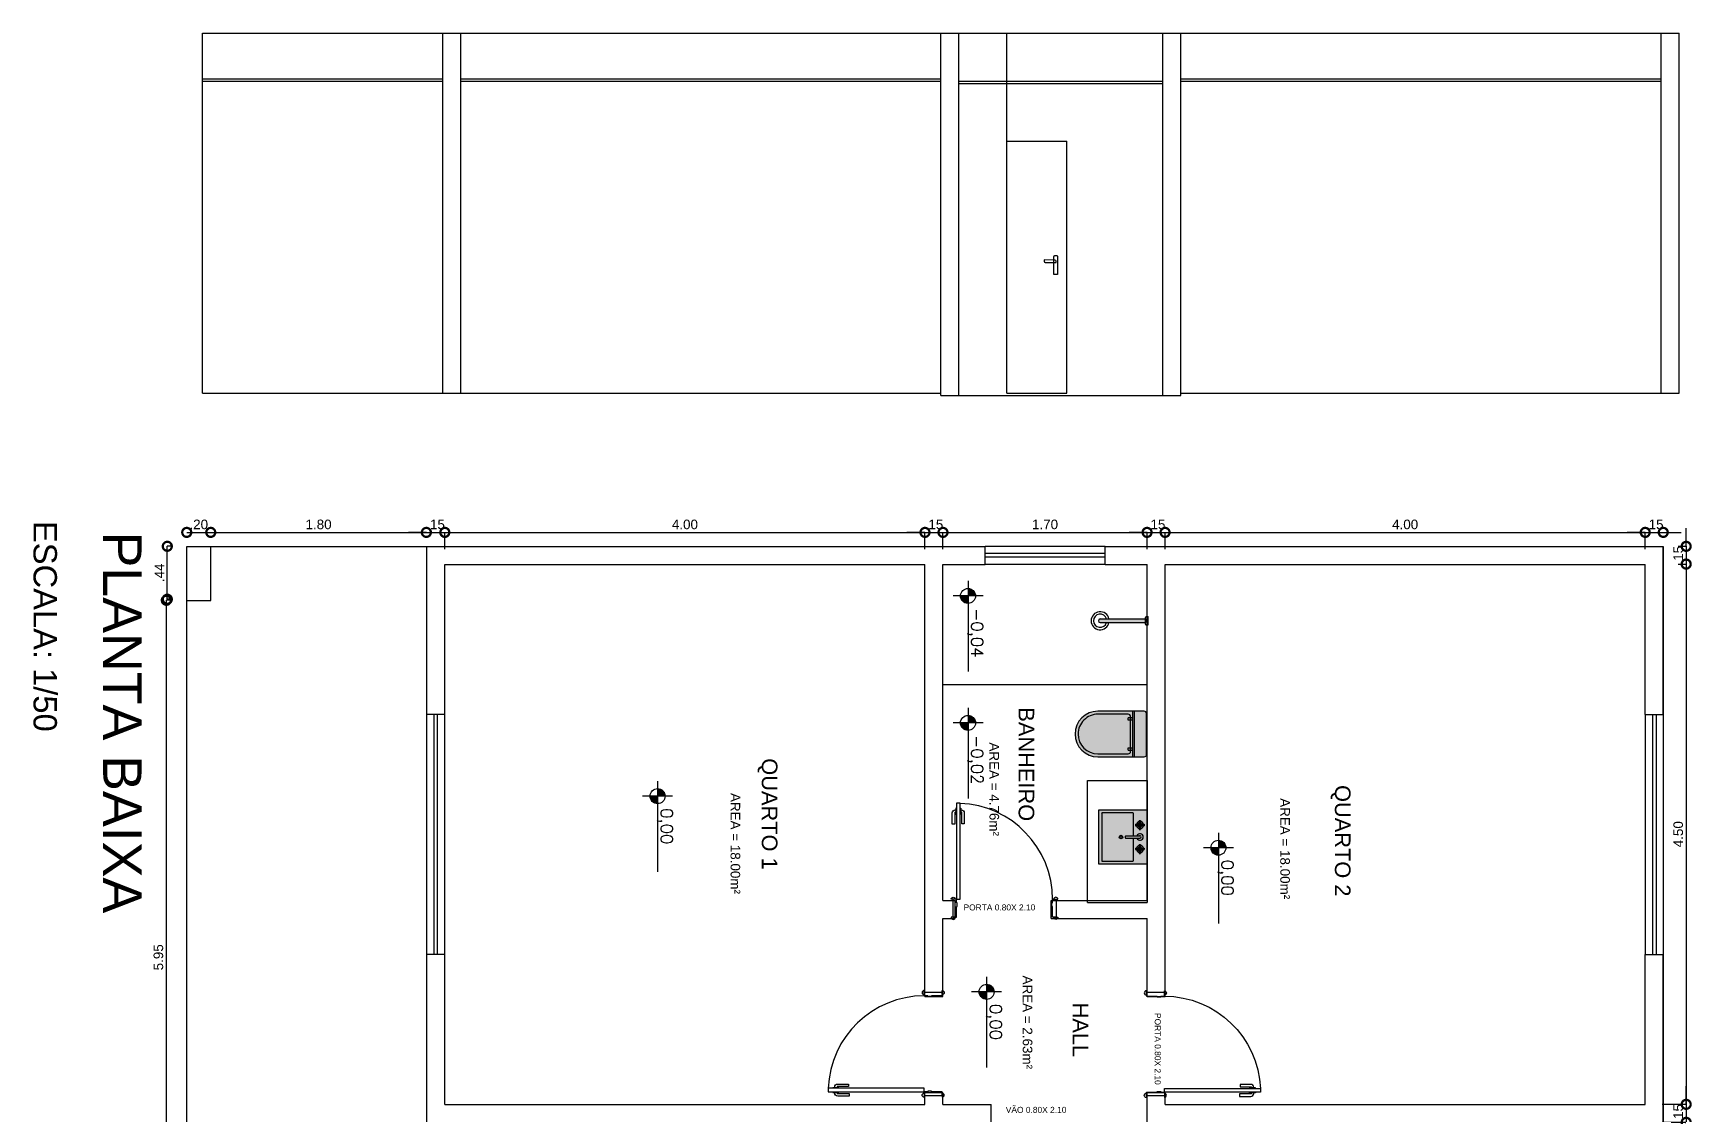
# Model space of a CAD drawing. Extents: x -39 to 242, y 20 to 69.
# Drawn here: x 169.83 to 183.65, y 27.99 to 37 of the extents above; entities that cross this region are included whole.
import ezdxf

# ---------------------------------------------------------------- set-up
doc = ezdxf.new("R2010")
doc.units = 0
doc.header["$MEASUREMENT"] = 0
doc.header["$PDMODE"] = 34
doc.layers.get('0').update_dxf_attribs({"linetype": 'CONTINUOUS'})
doc.layers.get('Defpoints').update_dxf_attribs({"linetype": 'CONTINUOUS'})
for name, color, linetype in [('a4', 4, 'CONTINUOUS'), ('A6', 6, 'CONTINUOUS'), ('Cotas', 1, 'CONTINUOUS'), ('Esquadrias', 2, 'CONTINUOUS'), ('MOBILIARIO', 2, 'CONTINUOUS'), ('PORTA', 1, 'CONTINUOUS'), ('Texto', 2, 'CONTINUOUS')]:
    doc.layers.add(name, color=color, linetype=linetype)
doc.styles.add('R100-50', font='arial.ttf', dxfattribs={"height": 0.13})
doc.styles.add('R100-75', font='arial.ttf', dxfattribs={"height": 0.195})
doc.styles.add('R60', font='SIMPLEX.SHX', dxfattribs={"height": 0.16})
doc.styles.add('R60-200', font='arial.ttf', dxfattribs={"height": 0.32})
doc.styles.add('R60-50', font='arial.ttf', dxfattribs={"height": 0.08})
doc.styles.add('R80-25', font='arial.ttf', dxfattribs={"height": 0.05})
doc.dimstyles.new('1-50', dxfattribs={"dimtxt": 0.08, "dimasz": 0.15, "dimexe": 0, "dimexo": 0.125, "dimgap": 0.025, "dimtad": 1, "dimzin": 4, "dimdsep": 46, "dimtxsty": 'R60-50', "dimblk": 'DOTSMALL', "dimcen": 0, "dimclrd": 10, "dimclre": 10, "dimclrt": 2, "dimaunit": 1, "dimadec": 0, "dimazin": 1, "dimtfac": 1, "dimtix": 1, "dimtmove": 2, "dimatfit": 3, "dimldrblk": 'DOTSMALL', "dimfxl": 0.2, "dimfxlon": 1, "dimtolj": 1, "dimtzin": 0, "dimarcsym": 0})

# ---------------------------------------------------------------- blocks, each defined once
blk = doc.blocks.new('A$C2AA719D1')
at = {"layer": 'PORTA', "color": 3}
for points in [[(0.045, 0.968), (0.045, 0.168), (0.075, 0.168), (0.075, 0.968)], [(0.045, 0.018), (0.045, 0.108), (0.05, 0.108), (0.05, 0.138), (0.045, 0.138), (0.045, 0.168), (0.015, 0.168), (0.015, 0.018)], [(0.845, 0.018), (0.845, 0.108), (0.84, 0.108), (0.84, 0.138), (0.845, 0.138), (0.845, 0.168), (0.875, 0.168), (0.875, 0.018)]]:
    blk.add_lwpolyline(points, close=True, dxfattribs=at)
at = {"layer": 'PORTA', "color": 2}
for points in [[(0.04, 0.893), (0.035, 0.893, 0.414214), (0.03, 0.888), (0.03, 0.793), (0.01, 0.793), (0.01, 0.888, -0.414214), (0.035, 0.913), (0.04, 0.913)], [(0.08, 0.913), (0.085, 0.913, -0.414214), (0.11, 0.888), (0.11, 0.798), (0.09, 0.798), (0.09, 0.888, 0.414214), (0.085, 0.893), (0.08, 0.893)]]:
    blk.add_lwpolyline(points, format="xyb", dxfattribs=at)
for points in [[(0.045, 0.928), (0.04, 0.928), (0.04, 0.878), (0.045, 0.878)], [(0.075, 0.928), (0.08, 0.928), (0.08, 0.878), (0.075, 0.878)]]:
    blk.add_lwpolyline(points, dxfattribs=at)
at = {"layer": 'PORTA', "color": 3}
for points in [[(0, 0.168, -1), (0.035, 0.168)], [(0.89, 0.168, 1), (0.855, 0.168)], [(0, 0.018, 1), (0.035, 0.018)], [(0.89, 0.018, -1), (0.855, 0.018)]]:
    blk.add_lwpolyline(points, format="xyb", close=True, dxfattribs=at)
at = {"layer": 'PORTA', "color": 1}
blk.add_arc((0.044, 0.167), 0.801, 0.029, 87.7816, dxfattribs=at)
blk = doc.blocks.new('A$C38BE74CB')
h = blk.add_hatch(color=256)
h.dxf.hatch_style = 1
h.set_gradient(color1=(255, 255, 255), color2=(192, 192, 192), name='CURVED')
h.paths.add_polyline_path([(0.02, 0.38, 0.414214), (0, 0.36), (0, 0.02, 0.414214), (0.02, 0), (0.406, 0, 1), (0.406, 0.38)])
at = {"layer": 'MOBILIARIO', "color": 2, "linetype": 'Continuous'}
for p, q in [((0, 0.36), (0, 0.02)), ((0.406, 0.38), (0.02, 0.38)), ((0.1, 0.38), (0.1, 0)), ((0.02, 0), (0.406, 0))]:
    blk.add_line(p, q, dxfattribs=at)
at = {"layer": 'MOBILIARIO'}
for p, q in [((0.114, 0.38), (0.114, 0)), ((0.119, 0.325), (0.119, 0.305)), ((0.154, 0.325), (0.119, 0.325)), ((0.154, 0.305), (0.119, 0.305)), ((0.134, 0.335), (0.134, 0.045)), ((0.406, 0.355), (0.154, 0.355)), ((0.154, 0.325), (0.154, 0.305)), ((0.119, 0.075), (0.119, 0.055)), ((0.119, 0.075), (0.154, 0.075)), ((0.119, 0.055), (0.154, 0.055)), ((0.154, 0.075), (0.154, 0.055)), ((0.154, 0.025), (0.406, 0.025))]:
    blk.add_line(p, q, dxfattribs=at)
at = {"layer": 'MOBILIARIO', "color": 2, "linetype": 'Continuous'}
for centre, radius, start, end in [((0.02, 0.36), 0.02, 90, 180), ((0.406, 0.19), 0.19, 270, 90), ((0.02, 0.02), 0.02, 180, 270)]:
    blk.add_arc(centre, radius, start, end, dxfattribs=at)
at = {"layer": 'MOBILIARIO'}
for centre, radius, start, end in [((0.154, 0.335), 0.02, 90, 180), ((0.406, 0.19), 0.165, 0, 90), ((0.406, 0.19), 0.165, 270, 0), ((0.154, 0.045), 0.02, 180, 270)]:
    blk.add_arc(centre, radius, start, end, dxfattribs=at)
blk = doc.blocks.new('A$C5CA90DFA')
h = blk.add_hatch(color=256)
h.dxf.hatch_style = 1
h.set_gradient(color1=(255, 255, 255), color2=(192, 192, 192))
h.paths.add_polyline_path([(0, 0), (0.455, 0), (0.455, 0.4), (0, 0.4)])
at = {"layer": 'MOBILIARIO', "color": 2}
for p, q in [((0.217, 0.223), (0.218, 0.221)), ((0.218, 0.221), (0.22, 0.221)), ((0.22, 0.221), (0.223, 0.22)), ((0.223, 0.22), (0.228, 0.22)), ((0.228, 0.22), (0.232, 0.22)), ((0.232, 0.22), (0.236, 0.221)), ((0.236, 0.221), (0.238, 0.221)), ((0.238, 0.221), (0.238, 0.223))]:
    blk.add_line(p, q, dxfattribs=at)
blk.add_lwpolyline([(0, 0.4), (0.455, 0.4), (0.455, 0), (0, 0)], close=True, dxfattribs=at)
for points in [[(0.03, 0.287, 0.414575), (0.025, 0.282)], [(0.12, 0.348, 0.414466), (0.122, 0.35)], [(0.122, 0.334, 0.414465), (0.12, 0.336)], [(0.134, 0.35, 0.41557), (0.136, 0.348)], [(0.136, 0.336, 0.414476), (0.134, 0.334)], [(0.238, 0.339, 1.362521), (0.217, 0.339)], [(0.238, 0.343, 0.936931), (0.217, 0.343)], [(0.319, 0.348, 0.415042), (0.321, 0.35)], [(0.321, 0.334, 0.414474), (0.319, 0.336)], [(0.333, 0.35, 0.414788), (0.335, 0.348)], [(0.335, 0.336, 0.414666), (0.333, 0.334)], [(0.43, 0.282, 0.41461), (0.425, 0.287)], [(0.026, 0.026, -0.197037), (0.025, 0.03)], [(0.025, 0.03, 0.414577), (0.03, 0.025)], [(0.03, 0.025, -0.197039), (0.026, 0.026)], [(0.426, 0.025, 0.413841), (0.43, 0.029)]]:
    blk.add_lwpolyline(points, format="xyb", dxfattribs=at)
for points in [[(0.025, 0.282), (0.025, 0.03)], [(0.03, 0.287), (0.217, 0.287)], [(0.091, 0.336), (0.091, 0.348)], [(0.091, 0.348), (0.12, 0.348)], [(0.091, 0.342), (0.165, 0.342)], [(0.091, 0.336), (0.12, 0.336)], [(0.12, 0.348), (0.128, 0.342)], [(0.128, 0.342), (0.12, 0.336)], [(0.122, 0.35), (0.122, 0.379)], [(0.122, 0.379), (0.134, 0.379)], [(0.122, 0.334), (0.134, 0.35)], [(0.122, 0.35), (0.128, 0.342)], [(0.122, 0.305), (0.122, 0.334)], [(0.122, 0.305), (0.134, 0.305)], [(0.128, 0.305), (0.128, 0.379)], [(0.128, 0.342), (0.136, 0.348)], [(0.136, 0.336), (0.128, 0.342)], [(0.128, 0.342), (0.134, 0.334)], [(0.134, 0.35), (0.134, 0.379)], [(0.134, 0.305), (0.134, 0.334)], [(0.136, 0.348), (0.165, 0.348)], [(0.136, 0.336), (0.165, 0.336)], [(0.165, 0.336), (0.165, 0.348)], [(0.217, 0.287), (0.217, 0.343)], [(0.217, 0.223), (0.217, 0.287)], [(0.238, 0.287), (0.238, 0.343)], [(0.238, 0.287), (0.425, 0.287)], [(0.238, 0.222), (0.238, 0.287)], [(0.29, 0.336), (0.29, 0.348)], [(0.29, 0.348), (0.319, 0.348)], [(0.29, 0.342), (0.364, 0.342)], [(0.29, 0.336), (0.319, 0.336)], [(0.319, 0.348), (0.327, 0.342)], [(0.327, 0.342), (0.319, 0.336)], [(0.321, 0.35), (0.321, 0.379)], [(0.321, 0.379), (0.333, 0.379)], [(0.321, 0.334), (0.333, 0.35)], [(0.321, 0.35), (0.333, 0.334)], [(0.321, 0.305), (0.321, 0.334)], [(0.321, 0.305), (0.333, 0.305)], [(0.327, 0.305), (0.327, 0.379)], [(0.327, 0.342), (0.335, 0.348)], [(0.335, 0.336), (0.327, 0.342)], [(0.333, 0.35), (0.333, 0.379)], [(0.333, 0.305), (0.333, 0.334)], [(0.335, 0.348), (0.364, 0.348)], [(0.335, 0.336), (0.364, 0.336)], [(0.364, 0.336), (0.364, 0.348)], [(0.43, 0.029), (0.43, 0.282)], [(0.03, 0.025), (0.426, 0.025)]]:
    blk.add_lwpolyline(points, dxfattribs=at)
at = {"layer": 'MOBILIARIO'}
for points in [[(0.122, 0.371, 0.299875), (0.099, 0.348)], [(0.099, 0.336, 0.299878), (0.122, 0.313)], [(0.122, 0.358, 0.21619), (0.112, 0.348)], [(0.112, 0.336, 0.216195), (0.122, 0.326)], [(0.122, 0.353, 0.131669), (0.117, 0.348)], [(0.122, 0.353, 0.138814), (0.117, 0.348)], [(0.117, 0.336, 0.131679), (0.122, 0.332)], [(0.117, 0.336, 0.138819), (0.122, 0.332)], [(0.157, 0.348, 0.299858), (0.134, 0.371)], [(0.144, 0.348, 0.216158), (0.134, 0.358)], [(0.138, 0.348, 0.131627), (0.134, 0.353)], [(0.139, 0.348, 0.13877), (0.134, 0.353)], [(0.134, 0.332, 0.131637), (0.138, 0.336)], [(0.134, 0.332, 0.138776), (0.139, 0.336)], [(0.134, 0.326, 0.216162), (0.144, 0.336)], [(0.134, 0.313, 0.299861), (0.157, 0.336)], [(0.238, 0.317, 5.042833), (0.217, 0.317)], [(0.321, 0.371, 0.299875), (0.298, 0.348)], [(0.298, 0.336, 0.299878), (0.321, 0.313)], [(0.321, 0.358, 0.216188), (0.311, 0.348)], [(0.311, 0.336, 0.216193), (0.321, 0.326)], [(0.321, 0.353, 0.138814), (0.316, 0.348)], [(0.316, 0.336, 0.138819), (0.321, 0.332)], [(0.321, 0.353, 0.131669), (0.317, 0.348)], [(0.317, 0.336, 0.131678), (0.321, 0.332)], [(0.356, 0.348, 0.299858), (0.333, 0.371)], [(0.343, 0.348, 0.21616), (0.333, 0.358)], [(0.338, 0.348, 0.131627), (0.333, 0.353)], [(0.338, 0.348, 0.13877), (0.333, 0.353)], [(0.333, 0.332, 0.131638), (0.338, 0.336)], [(0.333, 0.332, 0.138776), (0.338, 0.336)], [(0.333, 0.326, 0.216165), (0.343, 0.336)], [(0.333, 0.313, 0.299861), (0.356, 0.336)]]:
    blk.add_lwpolyline(points, format="xyb", dxfattribs=at)
at = {"layer": 'MOBILIARIO', "color": 2}
blk.add_circle((0.228, 0.185), 0.015, dxfattribs=at)
at = {"layer": 'MOBILIARIO'}
blk.add_circle((0.228, 0.185), 0.01, dxfattribs=at)
blk = doc.blocks.new('CHUVEIRO-S')
h = blk.add_hatch(color=256)
h.dxf.hatch_style = 1
h.set_gradient(color1=(132, 132, 132), color2=(173, 173, 173))
h.paths.add_polyline_path([(0.015, -0.022), (-0.015, -0.022), (-0.015, -0.4, 1), (0.015, -0.4)])
at = {"layer": 'MOBILIARIO', "color": 2, "linetype": 'Continuous'}
for p, q in [((0.035, 0), (-0.035, 0)), ((-0.035, -0.015), (-0.035, 0)), ((0.028, -0.022), (-0.028, -0.022)), ((-0.015, -0.4), (-0.015, -0.022)), ((0.015, -0.4), (0.015, -0.022)), ((0.035, -0.015), (0.035, 0))]:
    blk.add_line(p, q, dxfattribs=at)
at = {"layer": 'MOBILIARIO', "color": 1, "lineweight": -3}
blk.add_line((0, -0.008), (0, 0), dxfattribs=at)
at = {"layer": 'MOBILIARIO'}
blk.add_line((-0.015, -0.022), (0.015, -0.022), dxfattribs=at)
at = {"layer": 'MOBILIARIO', "color": 2, "linetype": 'Continuous'}
for centre, radius, start, end in [((-0.028, -0.015), 0.007, 180, 270), ((0.028, -0.015), 0.007, 270, 0), ((0, -0.4), 0.075, 101.537, 78.463), ((0, -0.4), 0.055, 105.8266, 74.1734), ((0, -0.4), 0.015, 180, 0)]:
    blk.add_arc(centre, radius, start, end, dxfattribs=at)
blk = doc.blocks.new('_DOTSMALL')
at = {"color": 0, "linetype": 'ByBlock', "const_width": 0.5}
blk.add_lwpolyline([(-0.0625, 0, 1), (0.0625, 0, 1)], format="xyb", close=True, dxfattribs=at)
blk = doc.blocks.new('*D201')
at = {"layer": 'Cotas', "color": 10, "lineweight": -2, "transparency": 16777216}
blk.add_line((171.113, 32.842), (171.313, 32.842), dxfattribs=at)
at = {"layer": 'Defpoints', "color": 0, "transparency": 16777216}
for p in [(171.313, 32.842), (171.113, 32.726), (171.313, 32.726)]:
    blk.add_point(p, dxfattribs=at)
at = {"layer": 'Cotas', "color": 10, "lineweight": -2, "transparency": 16777216, "xscale": 0.15, "yscale": 0.15, "zscale": 0.15, "rotation": 180}
blk.add_blockref('_DOTSMALL', (171.113, 32.842), dxfattribs=at)
at = {"layer": 'Cotas', "color": 10, "lineweight": -2, "transparency": 16777216, "xscale": 0.15, "yscale": 0.15, "zscale": 0.15}
blk.add_blockref('_DOTSMALL', (171.313, 32.842), dxfattribs=at)
at = {"layer": 'Cotas', "color": 2, "transparency": 16777216, "insert": (171.213, 32.908), "char_height": 0.08, "attachment_point": 5, "style": 'R60-50'}
blk.add_mtext('\\A1;.20', dxfattribs=at)
blk = doc.blocks.new('*D202')
at = {"layer": 'Cotas', "color": 10, "lineweight": -2, "transparency": 16777216}
blk.add_line((171.313, 32.842), (173.109, 32.842), dxfattribs=at)
at = {"layer": 'Defpoints', "color": 0, "transparency": 16777216}
for p in [(173.109, 32.842), (173.109, 32.807), (171.313, 32.726)]:
    blk.add_point(p, dxfattribs=at)
at = {"layer": 'Cotas', "color": 10, "lineweight": -2, "transparency": 16777216, "xscale": 0.15, "yscale": 0.15, "zscale": 0.15, "rotation": 180}
blk.add_blockref('_DOTSMALL', (171.313, 32.842), dxfattribs=at)
at = {"layer": 'Cotas', "color": 10, "lineweight": -2, "transparency": 16777216, "xscale": 0.15, "yscale": 0.15, "zscale": 0.15}
blk.add_blockref('_DOTSMALL', (173.109, 32.842), dxfattribs=at)
at = {"layer": 'Cotas', "color": 2, "transparency": 16777216, "insert": (172.211, 32.908), "char_height": 0.08, "attachment_point": 5, "style": 'R60-50'}
blk.add_mtext('\\A1;1.80', dxfattribs=at)
blk = doc.blocks.new('*D203')
at = {"layer": 'Cotas', "color": 10, "lineweight": -2, "transparency": 16777216}
for p, q in [((173.109, 32.842), (172.959, 32.842)), ((173.109, 32.842), (173.263, 32.842)), ((173.263, 32.701), (173.263, 32.842)), ((173.263, 32.842), (173.413, 32.842))]:
    blk.add_line(p, q, dxfattribs=at)
at = {"layer": 'Defpoints', "color": 0, "transparency": 16777216}
for p in [(173.109, 32.807), (173.263, 32.842), (173.263, 32.576)]:
    blk.add_point(p, dxfattribs=at)
at = {"layer": 'Cotas', "color": 10, "lineweight": -2, "transparency": 16777216, "xscale": 0.15, "yscale": 0.15, "zscale": 0.15}
blk.add_blockref('_DOTSMALL', (173.109, 32.842), dxfattribs=at)
at = {"layer": 'Cotas', "color": 10, "lineweight": -2, "transparency": 16777216, "xscale": 0.15, "yscale": 0.15, "zscale": 0.15, "rotation": 180}
blk.add_blockref('_DOTSMALL', (173.263, 32.842), dxfattribs=at)
at = {"layer": 'Cotas', "color": 2, "transparency": 16777216, "insert": (173.186, 32.908), "char_height": 0.08, "attachment_point": 5, "style": 'R60-50'}
blk.add_mtext('\\A1;.15', dxfattribs=at)
blk = doc.blocks.new('*D204')
at = {"layer": 'Cotas', "color": 10, "lineweight": -2, "transparency": 16777216}
for p, q in [((173.263, 32.701), (173.263, 32.842)), ((173.263, 32.842), (177.263, 32.842)), ((177.263, 32.701), (177.263, 32.842))]:
    blk.add_line(p, q, dxfattribs=at)
at = {"layer": 'Defpoints', "color": 0, "transparency": 16777216}
for p in [(177.263, 32.842), (173.263, 32.576), (177.263, 32.576)]:
    blk.add_point(p, dxfattribs=at)
at = {"layer": 'Cotas', "color": 10, "lineweight": -2, "transparency": 16777216, "xscale": 0.15, "yscale": 0.15, "zscale": 0.15, "rotation": 180}
blk.add_blockref('_DOTSMALL', (173.263, 32.842), dxfattribs=at)
at = {"layer": 'Cotas', "color": 10, "lineweight": -2, "transparency": 16777216, "xscale": 0.15, "yscale": 0.15, "zscale": 0.15}
blk.add_blockref('_DOTSMALL', (177.263, 32.842), dxfattribs=at)
at = {"layer": 'Cotas', "color": 2, "transparency": 16777216, "insert": (175.263, 32.908), "char_height": 0.08, "attachment_point": 5, "style": 'R60-50'}
blk.add_mtext('\\A1;4.00', dxfattribs=at)
blk = doc.blocks.new('*D205')
at = {"layer": 'Cotas', "color": 10, "lineweight": -2, "transparency": 16777216}
for p, q in [((177.263, 32.842), (177.113, 32.842)), ((177.263, 32.701), (177.263, 32.842)), ((177.263, 32.842), (177.413, 32.842)), ((177.413, 32.701), (177.413, 32.842)), ((177.413, 32.842), (177.563, 32.842))]:
    blk.add_line(p, q, dxfattribs=at)
at = {"layer": 'Defpoints', "color": 0, "transparency": 16777216}
for p in [(177.413, 32.842), (177.263, 32.576), (177.413, 32.576)]:
    blk.add_point(p, dxfattribs=at)
at = {"layer": 'Cotas', "color": 10, "lineweight": -2, "transparency": 16777216, "xscale": 0.15, "yscale": 0.15, "zscale": 0.15}
blk.add_blockref('_DOTSMALL', (177.263, 32.842), dxfattribs=at)
at = {"layer": 'Cotas', "color": 10, "lineweight": -2, "transparency": 16777216, "xscale": 0.15, "yscale": 0.15, "zscale": 0.15, "rotation": 180}
blk.add_blockref('_DOTSMALL', (177.413, 32.842), dxfattribs=at)
at = {"layer": 'Cotas', "color": 2, "transparency": 16777216, "insert": (177.338, 32.908), "char_height": 0.08, "attachment_point": 5, "style": 'R60-50'}
blk.add_mtext('\\A1;.15', dxfattribs=at)
blk = doc.blocks.new('*D206')
at = {"layer": 'Cotas', "color": 10, "lineweight": -2, "transparency": 16777216}
for p, q in [((177.413, 32.701), (177.413, 32.842)), ((177.413, 32.842), (179.113, 32.842)), ((179.113, 32.701), (179.113, 32.842))]:
    blk.add_line(p, q, dxfattribs=at)
at = {"layer": 'Defpoints', "color": 0, "transparency": 16777216}
for p in [(179.113, 32.842), (177.413, 32.576), (179.113, 32.576)]:
    blk.add_point(p, dxfattribs=at)
at = {"layer": 'Cotas', "color": 10, "lineweight": -2, "transparency": 16777216, "xscale": 0.15, "yscale": 0.15, "zscale": 0.15, "rotation": 180}
blk.add_blockref('_DOTSMALL', (177.413, 32.842), dxfattribs=at)
at = {"layer": 'Cotas', "color": 10, "lineweight": -2, "transparency": 16777216, "xscale": 0.15, "yscale": 0.15, "zscale": 0.15}
blk.add_blockref('_DOTSMALL', (179.113, 32.842), dxfattribs=at)
at = {"layer": 'Cotas', "color": 2, "transparency": 16777216, "insert": (178.263, 32.908), "char_height": 0.08, "attachment_point": 5, "style": 'R60-50'}
blk.add_mtext('\\A1;1.70', dxfattribs=at)
blk = doc.blocks.new('*D207')
at = {"layer": 'Cotas', "color": 10, "lineweight": -2, "transparency": 16777216}
for p, q in [((179.113, 32.842), (178.963, 32.842)), ((179.113, 32.701), (179.113, 32.842)), ((179.113, 32.842), (179.263, 32.842)), ((179.263, 32.701), (179.263, 32.842)), ((179.263, 32.842), (179.413, 32.842))]:
    blk.add_line(p, q, dxfattribs=at)
at = {"layer": 'Defpoints', "color": 0, "transparency": 16777216}
for p in [(179.263, 32.842), (179.113, 32.576), (179.263, 32.576)]:
    blk.add_point(p, dxfattribs=at)
at = {"layer": 'Cotas', "color": 10, "lineweight": -2, "transparency": 16777216, "xscale": 0.15, "yscale": 0.15, "zscale": 0.15}
blk.add_blockref('_DOTSMALL', (179.113, 32.842), dxfattribs=at)
at = {"layer": 'Cotas', "color": 10, "lineweight": -2, "transparency": 16777216, "xscale": 0.15, "yscale": 0.15, "zscale": 0.15, "rotation": 180}
blk.add_blockref('_DOTSMALL', (179.263, 32.842), dxfattribs=at)
at = {"layer": 'Cotas', "color": 2, "transparency": 16777216, "insert": (179.188, 32.908), "char_height": 0.08, "attachment_point": 5, "style": 'R60-50'}
blk.add_mtext('\\A1;.15', dxfattribs=at)
blk = doc.blocks.new('*D180')
at = {"layer": 'Cotas', "color": 10, "lineweight": -2, "transparency": 16777216}
for p, q in [((179.263, 32.701), (179.263, 32.842)), ((179.263, 32.842), (183.263, 32.842)), ((183.263, 32.701), (183.263, 32.842))]:
    blk.add_line(p, q, dxfattribs=at)
at = {"layer": 'Defpoints', "color": 0, "transparency": 16777216}
for p in [(183.263, 32.842), (179.263, 32.576), (183.263, 32.576)]:
    blk.add_point(p, dxfattribs=at)
at = {"layer": 'Cotas', "color": 10, "lineweight": -2, "transparency": 16777216, "xscale": 0.15, "yscale": 0.15, "zscale": 0.15, "rotation": 180}
blk.add_blockref('_DOTSMALL', (179.263, 32.842), dxfattribs=at)
at = {"layer": 'Cotas', "color": 10, "lineweight": -2, "transparency": 16777216, "xscale": 0.15, "yscale": 0.15, "zscale": 0.15}
blk.add_blockref('_DOTSMALL', (183.263, 32.842), dxfattribs=at)
at = {"layer": 'Cotas', "color": 2, "transparency": 16777216, "insert": (181.263, 32.908), "char_height": 0.08, "attachment_point": 5, "style": 'R60-50'}
blk.add_mtext('\\A1;4.00', dxfattribs=at)
blk = doc.blocks.new('*D181')
at = {"layer": 'Cotas', "color": 10, "lineweight": -2, "transparency": 16777216}
for p, q in [((183.263, 32.842), (183.113, 32.842)), ((183.263, 32.701), (183.263, 32.842)), ((183.263, 32.842), (183.413, 32.842)), ((183.413, 32.842), (183.563, 32.842))]:
    blk.add_line(p, q, dxfattribs=at)
at = {"layer": 'Defpoints', "color": 0, "transparency": 16777216}
for p in [(183.413, 32.842), (183.413, 32.726), (183.263, 32.576)]:
    blk.add_point(p, dxfattribs=at)
at = {"layer": 'Cotas', "color": 10, "lineweight": -2, "transparency": 16777216, "xscale": 0.15, "yscale": 0.15, "zscale": 0.15}
blk.add_blockref('_DOTSMALL', (183.263, 32.842), dxfattribs=at)
at = {"layer": 'Cotas', "color": 10, "lineweight": -2, "transparency": 16777216, "xscale": 0.15, "yscale": 0.15, "zscale": 0.15, "rotation": 180}
blk.add_blockref('_DOTSMALL', (183.413, 32.842), dxfattribs=at)
at = {"layer": 'Cotas', "color": 2, "transparency": 16777216, "insert": (183.338, 32.908), "char_height": 0.08, "attachment_point": 5, "style": 'R60-50'}
blk.add_mtext('\\A1;.15', dxfattribs=at)
blk = doc.blocks.new('*D182')
at = {"layer": 'Cotas', "color": 10, "lineweight": -2, "transparency": 16777216}
for p, q in [((183.604, 32.726), (183.604, 32.876)), ((183.538, 32.726), (183.604, 32.726)), ((183.604, 32.726), (183.604, 32.578)), ((183.538, 32.578), (183.604, 32.578)), ((183.604, 32.578), (183.604, 32.428))]:
    blk.add_line(p, q, dxfattribs=at)
at = {"layer": 'Defpoints', "color": 0, "transparency": 16777216}
for p in [(183.413, 32.726), (183.413, 32.578), (183.604, 32.578)]:
    blk.add_point(p, dxfattribs=at)
at = {"layer": 'Cotas', "color": 10, "lineweight": -2, "transparency": 16777216, "xscale": 0.15, "yscale": 0.15, "zscale": 0.15}
for p, rotation in [((183.604, 32.726), 270), ((183.604, 32.578), 90)]:
    blk.add_blockref('_DOTSMALL', p, dxfattribs=dict(at, rotation=rotation))
at = {"layer": 'Cotas', "color": 2, "transparency": 16777216, "insert": (183.538, 32.652), "char_height": 0.08, "attachment_point": 5, "rotation": 90, "style": 'R60-50'}
blk.add_mtext('\\A1;.15', dxfattribs=at)
blk = doc.blocks.new('*D183')
at = {"layer": 'Cotas', "color": 10, "lineweight": -2, "transparency": 16777216}
for p, q in [((183.538, 32.578), (183.604, 32.578)), ((183.604, 32.578), (183.604, 28.076)), ((183.404, 28.076), (183.604, 28.076))]:
    blk.add_line(p, q, dxfattribs=at)
at = {"layer": 'Defpoints', "color": 0, "transparency": 16777216}
for p in [(183.413, 32.578), (183.263, 28.076), (183.604, 28.076)]:
    blk.add_point(p, dxfattribs=at)
at = {"layer": 'Cotas', "color": 10, "lineweight": -2, "transparency": 16777216, "xscale": 0.15, "yscale": 0.15, "zscale": 0.15}
for p, rotation in [((183.604, 32.578), 90), ((183.604, 28.076), 270)]:
    blk.add_blockref('_DOTSMALL', p, dxfattribs=dict(at, rotation=rotation))
at = {"layer": 'Cotas', "color": 2, "transparency": 16777216, "insert": (183.538, 30.327), "char_height": 0.08, "attachment_point": 5, "rotation": 90, "style": 'R60-50'}
blk.add_mtext('\\A1;4.50', dxfattribs=at)
blk = doc.blocks.new('*D184')
at = {"layer": 'Cotas', "color": 10, "lineweight": -2, "transparency": 16777216}
for p, q in [((183.604, 28.076), (183.604, 28.226)), ((183.404, 28.076), (183.604, 28.076)), ((183.604, 28.076), (183.604, 27.926)), ((183.404, 27.926), (183.604, 27.926)), ((183.604, 27.926), (183.604, 27.776))]:
    blk.add_line(p, q, dxfattribs=at)
at = {"layer": 'Defpoints', "color": 0, "transparency": 16777216}
for p in [(183.263, 28.076), (183.263, 27.926), (183.604, 27.926)]:
    blk.add_point(p, dxfattribs=at)
at = {"layer": 'Cotas', "color": 10, "lineweight": -2, "transparency": 16777216, "xscale": 0.15, "yscale": 0.15, "zscale": 0.15}
for p, rotation in [((183.604, 28.076), 270), ((183.604, 27.926), 90)]:
    blk.add_blockref('_DOTSMALL', p, dxfattribs=dict(at, rotation=rotation))
at = {"layer": 'Cotas', "color": 2, "transparency": 16777216, "insert": (183.538, 28.001), "char_height": 0.08, "attachment_point": 5, "rotation": 90, "style": 'R60-50'}
blk.add_mtext('\\A1;.15', dxfattribs=at)
blk = doc.blocks.new('*D200')
at = {"layer": 'Cotas', "color": 10, "lineweight": -2, "transparency": 16777216}
for p, q in [((170.988, 32.726), (170.951, 32.726)), ((170.951, 32.285), (170.951, 32.726)), ((170.988, 32.285), (170.951, 32.285))]:
    blk.add_line(p, q, dxfattribs=at)
at = {"layer": 'Defpoints', "color": 0, "transparency": 16777216}
for p in [(170.951, 32.726), (171.113, 32.726), (171.113, 32.285)]:
    blk.add_point(p, dxfattribs=at)
at = {"layer": 'Cotas', "color": 10, "lineweight": -2, "transparency": 16777216, "xscale": 0.15, "yscale": 0.15, "zscale": 0.15}
for p, rotation in [((170.951, 32.726), 90), ((170.951, 32.285), 270)]:
    blk.add_blockref('_DOTSMALL', p, dxfattribs=dict(at, rotation=rotation))
at = {"layer": 'Cotas', "color": 2, "transparency": 16777216, "insert": (170.886, 32.505), "char_height": 0.08, "attachment_point": 5, "rotation": 90, "style": 'R60-50'}
blk.add_mtext('\\A1;.44', dxfattribs=at)
blk = doc.blocks.new('*D213')
at = {"layer": 'Cotas', "color": 10, "lineweight": -2, "transparency": 16777216}
for p, q in [((171.113, 19.753), (171.113, 19.553)), ((171.113, 19.553), (170.963, 19.553)), ((171.113, 19.601), (171.113, 19.553)), ((171.113, 19.553), (171.263, 19.553))]:
    blk.add_line(p, q, dxfattribs=at)
at = {"layer": 'Defpoints', "color": 0, "transparency": 16777216}
for p in [(171.113, 32.285), (171.113, 19.726), (171.113, 19.553)]:
    blk.add_point(p, dxfattribs=at)
at = {"layer": 'Cotas', "color": 10, "lineweight": -2, "transparency": 16777216, "xscale": 0.15, "yscale": 0.15, "zscale": 0.15}
blk.add_blockref('_DOTSMALL', (171.113, 19.553), dxfattribs=at)
at = {"layer": 'Cotas', "color": 10, "lineweight": -2, "transparency": 16777216, "xscale": 0.15, "yscale": 0.15, "zscale": 0.15, "rotation": 180}
blk.add_blockref('_DOTSMALL', (171.113, 19.553), dxfattribs=at)
at = {"layer": 'Cotas', "color": 2, "transparency": 16777216, "insert": (171.113, 19.619), "char_height": 0.08, "attachment_point": 5, "style": 'R60-50'}
blk.add_mtext('\\A1;.00', dxfattribs=at)
blk = doc.blocks.new('*D217')
at = {"layer": 'Cotas', "color": 10, "lineweight": -2, "transparency": 16777216}
for p, q in [((170.988, 32.276), (170.943, 32.276)), ((170.943, 26.326), (170.943, 32.276)), ((170.988, 26.326), (170.943, 26.326))]:
    blk.add_line(p, q, dxfattribs=at)
at = {"layer": 'Defpoints', "color": 0, "transparency": 16777216}
for p in [(170.943, 32.276), (171.113, 32.276), (171.113, 26.326)]:
    blk.add_point(p, dxfattribs=at)
at = {"layer": 'Cotas', "color": 10, "lineweight": -2, "transparency": 16777216, "xscale": 0.15, "yscale": 0.15, "zscale": 0.15}
for p, rotation in [((170.943, 32.276), 90), ((170.943, 26.326), 270)]:
    blk.add_blockref('_DOTSMALL', p, dxfattribs=dict(at, rotation=rotation))
at = {"layer": 'Cotas', "color": 2, "transparency": 16777216, "insert": (170.877, 29.301), "char_height": 0.08, "attachment_point": 5, "rotation": 90, "style": 'R60-50'}
blk.add_mtext('\\A1;5.95', dxfattribs=at)
blk = doc.blocks.new('P-c-niv')
at = {"color": 3}
for p, q in [((0.036, 0.224), (1.245, 0.224)), ((0.236, 0.424), (0.236, 0.024))]:
    blk.add_line(p, q, dxfattribs=at)
at = {"color": 2}
for p, q in [((0.137, 0.23), (0.236, 0.23)), ((0.138, 0.24), (0.236, 0.24)), ((0.14, 0.25), (0.236, 0.25)), ((0.143, 0.26), (0.236, 0.26)), ((0.148, 0.27), (0.236, 0.27)), ((0.153, 0.28), (0.236, 0.28)), ((0.161, 0.29), (0.236, 0.29)), ((0.171, 0.3), (0.236, 0.3)), ((0.185, 0.31), (0.236, 0.31)), ((0.208, 0.32), (0.236, 0.32)), ((0.336, 0.218), (0.236, 0.218)), ((0.335, 0.208), (0.236, 0.208)), ((0.333, 0.198), (0.236, 0.198)), ((0.33, 0.188), (0.236, 0.188)), ((0.325, 0.178), (0.236, 0.178)), ((0.319, 0.168), (0.236, 0.168)), ((0.311, 0.158), (0.236, 0.158)), ((0.301, 0.148), (0.236, 0.148)), ((0.287, 0.138), (0.236, 0.138)), ((0.264, 0.128), (0.236, 0.128))]:
    blk.add_line(p, q, dxfattribs=at)
at = {"color": 3}
blk.add_circle((0.236, 0.224), 0.1, dxfattribs=at)
at = {"color": 2, "style": 'R60', "flags": 8}
blk.add_attdef('COTA', (0.397, 0.266), '', height=0.16, dxfattribs=at)

msp = doc.modelspace()

# ---------------------------------------------------------------- linework, layer by layer
at = {"layer": 'a4'}
for p, q in [((171.2453, 36.6221), (173.2453, 36.6221)), ((173.3953, 36.6221), (177.3953, 36.6221)), ((179.3953, 36.6221), (183.3953, 36.6221)), ((171.2453, 36.6021), (173.2453, 36.6021)), ((173.3953, 36.6021), (177.3953, 36.6021)), ((177.5453, 36.6021), (179.2453, 36.6021)), ((177.5453, 36.5821), (179.2453, 36.5821)), ((179.3953, 36.6021), (183.3953, 36.6021))]:
    msp.add_line(p, q, dxfattribs=at)
at = {"layer": 'A6', "color": 4}
for p, q in [((177.9453, 36.1021), (178.4453, 36.1021)), ((178.4453, 34.0021), (178.4453, 36.1021)), ((177.9453, 34.0021), (178.4453, 34.0021))]:
    msp.add_line(p, q, dxfattribs=at)
at = {"layer": 'A6'}
for p, q in [((171.113, 32.7257), (177.763, 32.7257)), ((171.113, 19.7257), (171.113, 32.7257)), ((171.313, 32.2757), (171.313, 32.7257)), ((171.313, 32.2757), (171.313, 32.7257)), ((173.113, 31.3257), (173.113, 32.7257)), ((178.763, 32.7257), (183.413, 32.7257)), ((183.413, 32.7257), (183.413, 31.3257)), ((183.413, 31.3257), (183.413, 32.7257)), ((173.263, 32.5757), (177.263, 32.5757)), ((173.263, 31.3257), (173.263, 32.5757)), ((177.263, 28.9757), (177.263, 32.5757)), ((177.413, 32.5757), (177.763, 32.5757)), ((177.413, 29.7757), (177.413, 32.5757)), ((178.763, 32.5757), (179.113, 32.5757)), ((179.113, 29.7757), (179.113, 32.5757)), ((179.263, 32.5757), (183.263, 32.5757)), ((179.263, 28.9757), (179.263, 32.5757)), ((183.263, 31.3257), (183.263, 32.5757)), ((171.113, 32.2757), (171.313, 32.2757)), ((173.263, 31.3257), (173.113, 31.3257)), ((177.413, 29.7757), (177.513, 29.7757)), ((177.513, 29.6257), (177.513, 29.7757)), ((178.313, 29.7757), (179.113, 29.7757)), ((178.313, 29.6257), (178.313, 29.7757)), ((177.413, 29.6257), (177.513, 29.6257)), ((177.413, 28.9757), (177.413, 29.6257)), ((178.313, 29.6257), (179.113, 29.6257)), ((179.113, 28.9757), (179.113, 29.6257)), ((173.113, 26.6757), (173.113, 29.3257)), ((173.263, 29.3257), (173.113, 29.3257)), ((173.263, 28.0757), (173.263, 29.3257)), ((183.263, 28.0757), (183.263, 29.3257)), ((183.413, 29.3257), (183.413, 19.7257)), ((183.413, 19.7257), (183.413, 29.3257)), ((177.263, 28.9757), (177.413, 28.9757)), ((179.113, 28.9757), (179.263, 28.9757)), ((173.263, 28.0757), (177.263, 28.0757)), ((177.263, 28.1757), (177.413, 28.1757)), ((177.263, 28.0757), (177.263, 28.1757)), ((177.413, 28.0757), (177.413, 28.1757)), ((177.413, 28.0757), (177.813, 28.0757)), ((177.813, 27.9257), (177.813, 28.0757)), ((179.113, 28.1757), (179.263, 28.1757)), ((179.113, 27.9257), (179.113, 28.1757)), ((179.263, 28.0757), (179.263, 28.1757)), ((179.263, 28.0757), (183.263, 28.0757))]:
    msp.add_line(p, q, dxfattribs=at)
at = {"layer": 'Cotas'}
for p, q in [((171.2453, 37.0021), (183.5453, 37.0021)), ((171.2453, 34.0021), (171.2453, 37.0021)), ((173.2453, 34.0021), (173.2453, 37.0021)), ((173.3953, 34.0021), (173.3953, 37.0021)), ((177.3953, 33.9821), (177.3953, 37.0021)), ((177.5453, 33.9821), (177.5453, 37.0021)), ((177.9453, 34.0021), (177.9453, 37.0021)), ((179.2453, 33.9821), (179.2453, 37.0021)), ((179.3953, 33.9821), (179.3953, 37.0021)), ((183.3953, 34.0021), (183.3953, 37.0021)), ((183.5453, 34.0021), (183.5453, 37.0021)), ((171.2453, 34.0021), (177.3953, 34.0021)), ((179.3953, 34.0021), (183.5453, 34.0021)), ((177.3953, 33.9821), (179.3953, 33.9821))]:
    msp.add_line(p, q, dxfattribs=at)
at = {"layer": 'Esquadrias'}
for p, q in [((177.763, 32.5757), (177.763, 32.7257)), ((178.763, 32.7257), (177.763, 32.7257)), ((178.763, 32.5757), (178.763, 32.7257)), ((178.763, 32.5757), (177.763, 32.5757)), ((173.113, 29.3257), (173.113, 31.3257)), ((173.263, 29.3257), (173.263, 31.3257)), ((183.263, 31.3257), (183.413, 31.3257)), ((183.263, 31.3257), (183.263, 29.3257)), ((183.413, 31.3257), (183.413, 29.3257)), ((183.263, 29.3257), (183.413, 29.3257))]:
    msp.add_line(p, q, dxfattribs=at)
at = {"layer": 'Esquadrias', "color": 3}
for p, q in [((178.763, 32.6657), (177.763, 32.6657)), ((178.763, 32.6357), (177.763, 32.6357)), ((173.173, 29.3257), (173.173, 31.3257)), ((173.203, 29.3257), (173.203, 31.3257)), ((183.323, 31.3257), (183.323, 29.3257)), ((183.353, 31.3257), (183.353, 29.3257))]:
    msp.add_line(p, q, dxfattribs=at)
at = {"layer": 'MOBILIARIO', "color": 1}
msp.add_line((177.413, 31.5757), (179.113, 31.5757), dxfattribs=at)
at = {"layer": 'MOBILIARIO'}
for p in [(179.113, 30.7757), (178.6167, 29.7583)]:
    msp.add_line(p, (179.113, 29.7583), dxfattribs=at)
at = {"layer": 'MOBILIARIO', "color": 3}
for points in [[(178.3447, 35.111), (178.2545, 35.112), (178.2546, 35.1017, 0.4081186), (178.2645, 35.0919), (178.3547, 35.091), (178.3546, 35.1011, 0.4075946)], [(178.3674, 35.1398), (178.3674, 34.9898), (178.3674, 34.9898), (178.3374, 34.9898), (178.3374, 35.1398, -0.4142136), (178.3474, 35.1498), (178.3574, 35.1498, -0.4142136)]]:
    msp.add_lwpolyline(points, format="xyb", close=True, dxfattribs=at)
at = {"layer": 'MOBILIARIO'}
msp.add_lwpolyline([(178.6167, 29.7583), (178.6167, 30.7757), (179.113, 30.7757)], dxfattribs=at)

# ---------------------------------------------------------------- block references
at = {"color": 5}
msp.add_blockref('A$C2AA719D1', (177.4805, 29.6167), dxfattribs=at)
at = {"color": 5, "rotation": 89.99999999983794}
msp.add_blockref('A$C2AA719D1', (177.424, 28.1349), dxfattribs=at)
at = {"color": 5, "xscale": -1, "rotation": 270}
msp.add_blockref('A$C2AA719D1', (179.0892, 28.1323), dxfattribs=at)
at = {"layer": 'Cotas'}
ref = msp.add_blockref('P-c-niv', (177.4814, 32.4597), dxfattribs=dict(at, xscale=0.625, yscale=0.625, zscale=0.625, rotation=270))
ref.add_attrib('COTA', '-0,04', (177.6476, 32.2115), dxfattribs={"layer": '0', "color": 2, "height": 0.1, "rotation": 270, "style": 'R60'})
ref = msp.add_blockref('P-c-niv', (177.4814, 31.4019), dxfattribs=dict(at, xscale=0.625, yscale=0.625, zscale=0.625, rotation=270))
ref.add_attrib('COTA', '-0,02', (177.6476, 31.1537), dxfattribs={"layer": '0', "color": 2, "height": 0.1, "rotation": 270, "style": 'R60'})
ref = msp.add_blockref('P-c-niv', (174.8954, 30.7916), dxfattribs=dict(at, xscale=0.625, yscale=0.625, zscale=0.625, rotation=270))
ref.add_attrib('COTA', '0,00', (175.0616, 30.5434), dxfattribs={"layer": '0', "color": 2, "height": 0.1, "rotation": 270, "style": 'R60'})
ref = msp.add_blockref('P-c-niv', (179.5673, 30.362), dxfattribs=dict(at, xscale=0.625, yscale=0.625, zscale=0.625, rotation=270))
ref.add_attrib('COTA', '0,00', (179.7335, 30.1138), dxfattribs={"layer": '0', "color": 2, "height": 0.1, "rotation": 270, "style": 'R60'})
ref = msp.add_blockref('P-c-niv', (177.6366, 29.1608), dxfattribs=dict(at, xscale=0.625, yscale=0.625, zscale=0.625, rotation=270))
ref.add_attrib('COTA', '0,00', (177.8027, 28.9126), dxfattribs={"layer": '0', "color": 2, "height": 0.1, "rotation": 270, "style": 'R60'})
at = {"layer": 'MOBILIARIO'}
for name, p, rotation in [('CHUVEIRO-S', (179.1221, 32.1057), 270), ('A$C38BE74CB', (179.1094, 31.3519), 179.9999954898637)]:
    msp.add_blockref(name, p, dxfattribs=dict(at, rotation=rotation))
at = {"layer": 'MOBILIARIO', "color": 2, "rotation": 270}
msp.add_blockref('A$C5CA90DFA', (178.7111, 30.5313), dxfattribs=at)

# ---------------------------------------------------------------- texts
at = {"layer": 'Texto', "attachment_point": 1, "rotation": 270}
for s, insert, char_height, width, style in [('ESCALA: 1/50', (170.0314, 32.9373), 0.195, 2.050291, 'R100-75'), ('PLANTA BAIXA', (170.7365, 32.8483), 0.32, 3.977751, 'R60-200'), ('BANHEIRO', (178.1729, 31.3842), 0.13, 2.050291, 'R100-50'), ('AREA = 4.76m²', (177.8802, 31.0916), 0.08, 1.102199, 'R60-50'), ('QUARTO 1', (176.0337, 30.9597), 0.13, 2.050291, 'R100-50'), ('QUARTO 2', (180.8079, 30.7365), 0.13, 2.050291, 'R100-50'), ('AREA = 18.00m²', (175.7235, 30.6702), 0.08, 1.102199, 'R60-50'), ('AREA = 18.00m²', (180.3027, 30.6268), 0.08, 1.102199, 'R60-50'), ('AREA = 2.63m²', (178.1575, 29.149), 0.08, 1.102199, 'R60-50'), ('HALL', (178.6233, 28.9238), 0.13, 2.050291, 'R100-50'), ('PORTA 0.80X 2.10', (179.227, 28.8369), 0.05, 1.102199, 'R80-25')]:
    msp.add_mtext(s, dxfattribs=dict(at, insert=insert, char_height=char_height, width=width, style=style))
at = {"layer": 'Texto', "char_height": 0.05, "width": 1.102199, "attachment_point": 1, "style": 'R80-25'}
for s, insert in [('PORTA 0.80X 2.10', (177.584, 29.7417)), ('VÃO 0.80X 2.10', (177.9362, 28.0549))]:
    msp.add_mtext(s, dxfattribs=dict(at, insert=insert))

# ---------------------------------------------------------------- dimensions: what is measured, and where the dimension line sits
at = {"layer": 'Cotas'}
for base, p1, p2, picture, middle in [((171.313, 32.8421), (171.113, 32.7257), (171.313, 32.7257), '*D201', (171.213, 32.908)), ((173.1086, 32.8421), (171.313, 32.7257), (173.1086, 32.807), '*D202', (172.2108, 32.908)), ((173.263, 32.8421), (173.1086, 32.807), (173.263, 32.5757), '*D203', (173.1858, 32.908)), ((177.263, 32.8421), (173.263, 32.5757), (177.263, 32.5757), '*D204', (175.263, 32.908)), ((177.413, 32.8421), (177.263, 32.5757), (177.413, 32.5757), '*D205', (177.338, 32.908)), ((179.113, 32.8421), (177.413, 32.5757), (179.113, 32.5757), '*D206', (178.263, 32.908)), ((179.263, 32.8421), (179.113, 32.5757), (179.263, 32.5757), '*D207', (179.188, 32.908)), ((183.263, 32.8421), (179.263, 32.5757), (183.263, 32.5757), '*D180', (181.263, 32.908)), ((183.413, 32.8421), (183.263, 32.5757), (183.413, 32.7257), '*D181', (183.338, 32.908)), ((171.1129572601, 19.5528974798), (171.1129572601, 19.7256649842), (171.1129572601, 32.2850399842), '*D213', (171.1129572601, 19.6187433188))]:
    dim = msp.add_linear_dim(base=base, p1=p1, p2=p2, dimstyle='1-50', dxfattribs=at)
    dim.commit()
    dim.dimension.update_dxf_attribs({"geometry": picture, "text_midpoint": middle})
for base, p1, p2, picture, middle in [((170.9515, 32.7257), (171.113, 32.285), (171.113, 32.7257), '*D200', (170.8865, 32.5054)), ((183.6043, 32.5783), (183.413, 32.7257), (183.413, 32.5783), '*D182', (183.5384, 32.652)), ((183.6043, 28.0757), (183.413, 32.5783), (183.263, 28.0757), '*D183', (183.5384, 30.327)), ((170.9432, 32.2757), (171.113, 26.3257), (171.113, 32.2757), '*D217', (170.8773, 29.3007)), ((183.6043, 27.9257), (183.263, 28.0757), (183.263, 27.9257), '*D184', (183.5384, 28.0007))]:
    dim = msp.add_linear_dim(base=base, p1=p1, p2=p2, angle=270, dimstyle='1-50', dxfattribs=at)
    dim.commit()
    dim.dimension.update_dxf_attribs({"geometry": picture, "text_midpoint": middle})

doc.saveas('drawing.dxf')
